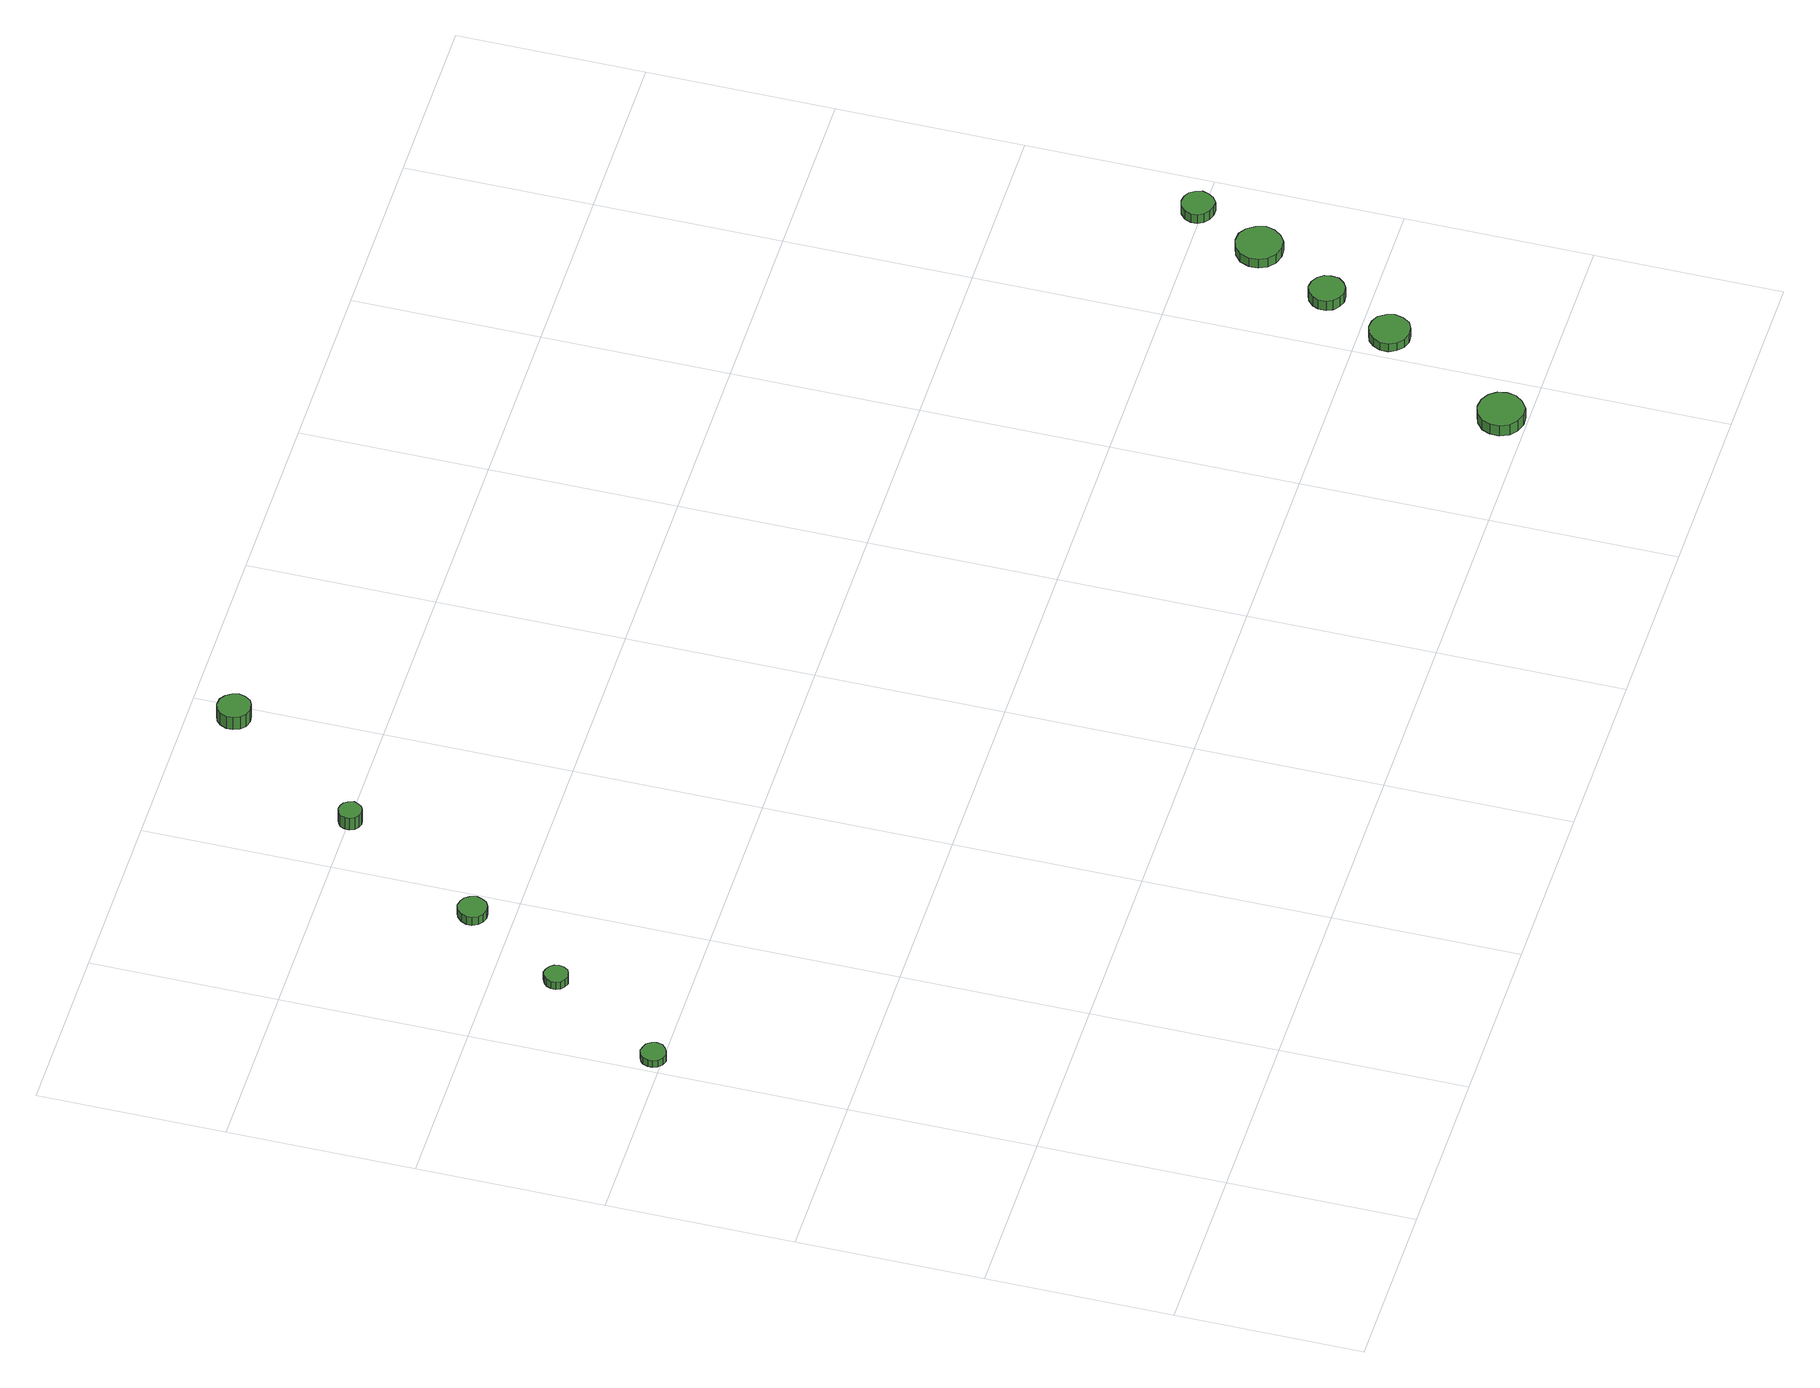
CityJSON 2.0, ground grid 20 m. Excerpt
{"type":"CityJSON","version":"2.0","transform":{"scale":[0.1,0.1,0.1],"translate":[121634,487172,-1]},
"CityObjects":{
"tree1":{"type":"SolitaryVegetationObject","attributes":{"function":"something"},"geometry":[{"type":"MultiSurface","lod":"1","boundaries":[[[0,1,2,3,4,5,6,7,8,9,10,11,12,13,14]],[[15,16,17,18,19,20,21,22,23,24,25,26,27,28,29]],[[0,29,28,1]],[[1,28,27,2]],[[2,27,26,3]],[[3,26,25,4]],[[4,25,24,5]],[[5,24,23,6]],[[6,23,22,7]],[[7,22,21,8]],[[8,21,20,9]],[[9,20,19,10]],[[10,19,18,11]],[[11,18,17,12]],[[12,17,16,13]],[[13,16,15,14]],[[14,15,29,0]]]}]},
"tree2":{"type":"SolitaryVegetationObject","attributes":{"function":"something"},"geometry":[{"type":"MultiSurface","lod":"1","boundaries":[[[30,31,32,33,34,35,36,37,38,39,40,41,42,43,44]],[[45,46,47,48,49,50,51,52,53,54,55,56,57,58,59]],[[30,59,58,31]],[[31,58,57,32]],[[32,57,56,33]],[[33,56,55,34]],[[34,55,54,35]],[[35,54,53,36]],[[36,53,52,37]],[[37,52,51,38]],[[38,51,50,39]],[[39,50,49,40]],[[40,49,48,41]],[[41,48,47,42]],[[42,47,46,43]],[[43,46,45,44]],[[44,45,59,30]]]}]},
"tree3":{"type":"SolitaryVegetationObject","attributes":{"function":"something"},"geometry":[{"type":"MultiSurface","lod":"1","boundaries":[[[60,61,62,63,64,65,66,67,68,69,70,71,72,73,74]],[[75,76,77,78,79,80,81,82,83,84,85,86,87,88,89]],[[60,89,88,61]],[[61,88,87,62]],[[62,87,86,63]],[[63,86,85,64]],[[64,85,84,65]],[[65,84,83,66]],[[66,83,82,67]],[[67,82,81,68]],[[68,81,80,69]],[[69,80,79,70]],[[70,79,78,71]],[[71,78,77,72]],[[72,77,76,73]],[[73,76,75,74]],[[74,75,89,60]]]}]},
"tree4":{"type":"SolitaryVegetationObject","attributes":{"function":"something"},"geometry":[{"type":"MultiSurface","lod":"1","boundaries":[[[90,91,92,93,94,95,96,97,98,99,100,101,102,103,104]],[[105,106,107,108,109,110,111,112,113,114,115,116,117,118,119]],[[90,119,118,91]],[[91,118,117,92]],[[92,117,116,93]],[[93,116,115,94]],[[94,115,114,95]],[[95,114,113,96]],[[96,113,112,97]],[[97,112,111,98]],[[98,111,110,99]],[[99,110,109,100]],[[100,109,108,101]],[[101,108,107,102]],[[102,107,106,103]],[[103,106,105,104]],[[104,105,119,90]]]}]},
"tree5":{"type":"SolitaryVegetationObject","attributes":{"function":"something"},"geometry":[{"type":"MultiSurface","lod":"1","boundaries":[[[120,121,122,123,124,125,126,127,128,129,130,131,132,133,134]],[[135,136,137,138,139,140,141,142,143,144,145,146,147,148,149]],[[120,149,148,121]],[[121,148,147,122]],[[122,147,146,123]],[[123,146,145,124]],[[124,145,144,125]],[[125,144,143,126]],[[126,143,142,127]],[[127,142,141,128]],[[128,141,140,129]],[[129,140,139,130]],[[130,139,138,131]],[[131,138,137,132]],[[132,137,136,133]],[[133,136,135,134]],[[134,135,149,120]]]}]},
"tree6":{"type":"SolitaryVegetationObject","attributes":{"function":"something"}},
"tree7":{"type":"SolitaryVegetationObject","attributes":{"function":"something"}},
"tree8":{"type":"SolitaryVegetationObject","attributes":{"function":"something"},"geometry":[{"type":"MultiSurface","lod":"1","boundaries":[[[150,151,152,153,154,155,156,157,158,159,160,161,162,163,164]],[[165,166,167,168,169,170,171,172,173,174,175,176,177,178,179]],[[150,179,178,151]],[[151,178,177,152]],[[152,177,176,153]],[[153,176,175,154]],[[154,175,174,155]],[[155,174,173,156]],[[156,173,172,157]],[[157,172,171,158]],[[158,171,170,159]],[[159,170,169,160]],[[160,169,168,161]],[[161,168,167,162]],[[162,167,166,163]],[[163,166,165,164]],[[164,165,179,150]]]}]},
"tree9":{"type":"SolitaryVegetationObject","attributes":{"function":"something"},"geometry":[{"type":"MultiSurface","lod":"1","boundaries":[[[180,181,182,183,184,185,186,187,188,189,190,191,192,193,194]],[[195,196,197,198,199,200,201,202,203,204,205,206,207,208,209]],[[180,209,208,181]],[[181,208,207,182]],[[182,207,206,183]],[[183,206,205,184]],[[184,205,204,185]],[[185,204,203,186]],[[186,203,202,187]],[[187,202,201,188]],[[188,201,200,189]],[[189,200,199,190]],[[190,199,198,191]],[[191,198,197,192]],[[192,197,196,193]],[[193,196,195,194]],[[194,195,209,180]]]}]},
"tree10":{"type":"SolitaryVegetationObject","attributes":{"function":"something"},"geometry":[{"type":"MultiSurface","lod":"1","boundaries":[[[210,211,212,213,214,215,216,217,218,219,220,221,222,223,224]],[[225,226,227,228,229,230,231,232,233,234,235,236,237,238,239]],[[210,239,238,211]],[[211,238,237,212]],[[212,237,236,213]],[[213,236,235,214]],[[214,235,234,215]],[[215,234,233,216]],[[216,233,232,217]],[[217,232,231,218]],[[218,231,230,219]],[[219,230,229,220]],[[220,229,228,221]],[[221,228,227,222]],[[222,227,226,223]],[[223,226,225,224]],[[224,225,239,210]]]}]},
"tree11":{"type":"SolitaryVegetationObject","attributes":{"function":"something"},"geometry":[{"type":"MultiSurface","lod":"1","boundaries":[[[240,241,242,243,244,245,246,247,248,249,250,251,252,253,254]],[[255,256,257,258,259,260,261,262,263,264,265,266,267,268,269]],[[240,269,268,241]],[[241,268,267,242]],[[242,267,266,243]],[[243,266,265,244]],[[244,265,264,245]],[[245,264,263,246]],[[246,263,262,247]],[[247,262,261,248]],[[248,261,260,249]],[[249,260,259,250]],[[250,259,258,251]],[[251,258,257,252]],[[252,257,256,253]],[[253,256,255,254]],[[254,255,269,240]]]}]},
"tree12":{"type":"SolitaryVegetationObject","attributes":{"function":"something"},"geometry":[{"type":"MultiSurface","lod":"1","boundaries":[[[270,271,272,273,274,275,276,277,278,279,280,281,282,283,284]],[[285,286,287,288,289,290,291,292,293,294,295,296,297,298,299]],[[270,299,298,271]],[[271,298,297,272]],[[272,297,296,273]],[[273,296,295,274]],[[274,295,294,275]],[[275,294,293,276]],[[276,293,292,277]],[[277,292,291,278]],[[278,291,290,279]],[[279,290,289,280]],[[280,289,288,281]],[[281,288,287,282]],[[282,287,286,283]],[[283,286,285,284]],[[284,285,299,270]]]}]}
},
"vertices":[
[32,610,15],[31,615,15],[27,620,15],[22,622,15],[17,623,15],[11,621,15],[7,618,15],[5,612,15],[5,607,15],[7,602,15],[11,598,15],[17,596,15],[22,597,15],[27,600,15],[31,604,15],[31,604,6],[27,600,6],[22,597,6],[17,596,6],[11,598,6],[7,602,6],[5,607,6],[5,612,6],[7,618,6],[11,621,6],[17,623,6],[22,622,6],[27,620,6],[31,615,6],[32,610,6],
[113,735,16],[112,740,16],[109,744,16],[104,747,16],[99,748,16],[94,746,16],[90,742,16],[88,737,16],[88,732,16],[90,727,16],[94,724,16],[99,722,16],[104,723,16],[109,725,16],[112,730,16],[112,730,6],[109,725,6],[104,723,6],[99,722,6],[94,724,6],[90,727,6],[88,732,6],[88,737,6],[90,742,6],[94,746,6],[99,748,6],[104,747,6],[109,744,6],[112,740,6],[113,735,6],
[186,842,17],[184,849,17],[181,854,17],[175,857,17],[169,858,17],[163,856,17],[158,851,17],[155,845,17],[155,839,17],[158,833,17],[163,829,17],[169,827,17],[175,828,17],[181,831,17],[184,836,17],[184,836,6],[181,831,6],[175,828,6],[169,827,6],[163,829,6],[158,833,6],[155,839,6],[155,845,6],[158,851,6],[163,856,6],[169,858,6],[175,857,6],[181,854,6],[184,849,6],[186,842,6],
[281,998,22],[279,1004,22],[276,1008,22],[272,1010,22],[267,1011,22],[262,1009,22],[258,1006,22],[256,1001,22],[256,996,22],[258,991,22],[262,988,22],[267,986,22],[272,987,22],[276,989,22],[279,993,22],[279,993,6],[276,989,6],[272,987,6],[267,986,6],[262,988,6],[258,991,6],[256,996,6],[256,1001,6],[258,1006,6],[262,1009,6],[267,1011,6],[272,1010,6],[276,1008,6],[279,1004,6],[281,998,6],
[400,1152,23],[398,1159,23],[394,1165,23],[388,1169,23],[380,1170,23],[373,1168,23],[368,1163,23],[365,1156,23],[365,1149,23],[368,1142,23],[373,1137,23],[380,1135,23],[388,1136,23],[394,1139,23],[398,1145,23],[398,1145,6],[394,1139,6],[388,1136,6],[380,1135,6],[373,1137,6],[368,1142,6],[365,1149,6],[365,1156,6],[368,1163,6],[373,1168,6],[380,1170,6],[388,1169,6],[394,1165,6],[398,1159,6],[400,1152,6],
[1171,28,18],[1169,38,18],[1163,46,18],[1154,51,18],[1144,52,18],[1134,49,18],[1126,42,18],[1122,33,18],[1122,23,18],[1126,13,18],[1134,7,18],[1144,3,18],[1154,4,18],[1163,10,18],[1169,18,18],[1169,18,4],[1163,10,4],[1154,4,4],[1144,3,4],[1134,7,4],[1126,13,4],[1122,23,4],[1122,33,4],[1126,42,4],[1134,49,4],[1144,52,4],[1154,51,4],[1163,46,4],[1169,38,4],[1171,28,4],
[1252,169,16],[1250,177,16],[1245,185,16],[1237,189,16],[1228,190,16],[1219,187,16],[1213,181,16],[1209,173,16],[1209,164,16],[1213,156,16],[1219,150,16],[1228,147,16],[1237,148,16],[1245,152,16],[1250,160,16],[1250,160,5],[1245,152,5],[1237,148,5],[1228,147,5],[1219,150,5],[1213,156,5],[1209,164,5],[1209,173,5],[1213,181,5],[1219,187,5],[1228,190,5],[1237,189,5],[1245,185,5],[1250,177,5],[1252,169,5],
[1287,245,18],[1286,253,18],[1281,259,18],[1274,263,18],[1266,264,18],[1259,262,18],[1253,256,18],[1250,249,18],[1250,241,18],[1253,234,18],[1259,229,18],[1266,226,18],[1274,227,18],[1281,231,18],[1286,237,18],[1286,237,5],[1281,231,5],[1274,227,5],[1266,226,5],[1259,229,5],[1253,234,5],[1250,241,5],[1250,249,5],[1253,256,5],[1259,262,5],[1266,264,5],[1274,263,5],[1281,259,5],[1286,253,5],[1287,245,5],
[1340,329,17],[1337,339,17],[1331,348,17],[1323,353,17],[1313,354,17],[1303,351,17],[1295,344,17],[1291,334,17],[1291,324,17],[1295,315,17],[1303,308,17],[1313,305,17],[1323,306,17],[1331,311,17],[1337,319,17],[1337,319,5],[1331,311,5],[1323,306,5],[1313,305,5],[1303,308,5],[1295,315,5],[1291,324,5],[1291,334,5],[1295,344,5],[1303,351,5],[1313,354,5],[1323,353,5],[1331,348,5],[1337,339,5],[1340,329,5],
[1372,405,17],[1370,412,17],[1366,418,17],[1360,421,17],[1353,422,17],[1346,420,17],[1340,415,17],[1337,408,17],[1337,401,17],[1340,395,17],[1346,390,17],[1353,388,17],[1360,388,17],[1366,392,17],[1370,398,17],[1370,398,5],[1366,392,5],[1360,388,5],[1353,388,5],[1346,390,5],[1340,395,5],[1337,401,5],[1337,408,5],[1340,415,5],[1346,420,5],[1353,422,5],[1360,421,5],[1366,418,5],[1370,412,5],[1372,405,5]
]}
